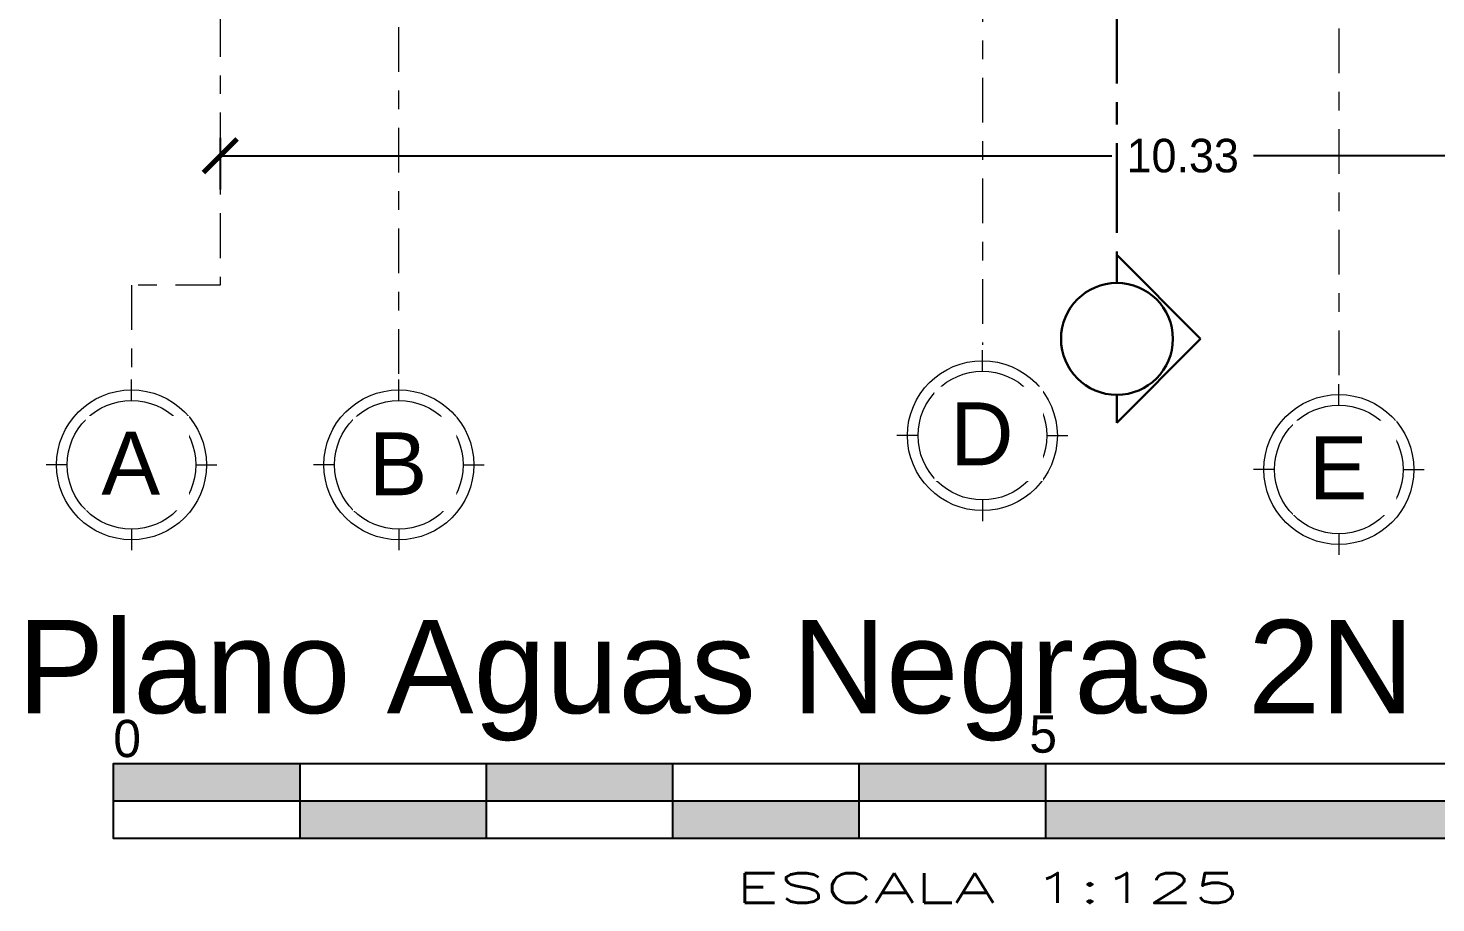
# Model space of a CAD drawing. Header units: millimetres. Extents: x -9559 to 23034, y -7226 to 22400.
# Drawn here: x 324.04 to 331.59, y 34.45 to 39.14 of the extents above; entities that cross this region are included whole.
import ezdxf
from ezdxf.enums import TextEntityAlignment as Align

# ---------------------------------------------------------------- set-up
doc = ezdxf.new("R2010")
doc.units = ezdxf.units.MM
doc.header["$LTSCALE"] = 0.02
doc.linetypes.add('ACAD_ISO08W100', pattern=[36, 24, -3, 6, -3])
doc.linetypes.add('ACAD_ISO10W100', pattern=[18, 12, -3, 0, -3])
for name, color, linetype, lineweight in [('A-ANNO-DIMS', 251, 'Continuous', 9), ('G-ANNO-SYMB', 111, 'Continuous', 9), ('G-Linea Corte', 250, 'ACAD_ISO08W100', 30), ('S-GRID', 253, 'ACAD_ISO10W100', 5), ('S-GRID-IDEN', 253, 'Continuous', 9)]:
    doc.layers.add(name, color=color, linetype=linetype, lineweight=lineweight)
doc.styles.add('Arial_6', font='arial.ttf', dxfattribs={"height": 0.3375})
doc.styles.add('CUADROS', font='arial.ttf')
doc.styles.add('ROMANS', font='', dxfattribs={"width": 0.8})
doc.styles.add('SIM1', font='SIMPLEX.shx', dxfattribs={"width": 1.1, "height": 0.25})
doc.styles.get("Standard").update_dxf_attribs({"font": 'GOTHIC.TTF'})
doc.styles.get('ROMANS').set_extended_font_data('VNI-Avo')
doc.dimstyles.get("Standard").update_dxf_attribs({"dimtxt": 0.18, "dimasz": 0.18, "dimexe": 0.18, "dimexo": 0.0625, "dimgap": 0.09, "dimtad": 0, "dimzin": 3, "dimdsep": 46, "dimtxsty": 'Standard', "dimblk": 'ARCHTICK', "dimcen": 0.09, "dimadec": 0, "dimazin": 0, "dimtfac": 1, "dimtofl": 0, "dimtmove": 0, "dimatfit": 3, "dimldrblk": 'ARCHTICK', "dimfxl": 1, "dimtolj": 1, "dimtzin": 0, "dimarcsym": 0})

# ---------------------------------------------------------------- blocks, each defined once
blk = doc.blocks.new('Sección - Extremo inicial de sección-147266-Nivel 2')
at = {"layer": 'G-Linea Corte', "linetype": 'Continuous'}
for p, q in [((-0.006, 0.00598), (-0.012, 0)), ((0, 0), (-0.006, 0.00598)), ((-0.012, 0), (-0.01, 0)), ((-0.002, 0), (0, 0))]:
    blk.add_line(p, q, dxfattribs=at)
blk.add_circle((-0.006, 0), 0.004, dxfattribs=at)
blk.add_arc((-0.006, 0), 0.004, 0, 180, dxfattribs=at)
blk = doc.blocks.new('Rejilla - Extremo inicial de rejilla - Círculo-11506-Nivel 2')
at = {"ltscale": 0.2}
for p, q in [((0, 0.0046), (0, 0.00611)), ((-0.0046, 0), (-0.00611, 0)), ((0.0046, 0), (0.00611, 0)), ((0, -0.0046), (0, -0.00611))]:
    blk.add_line(p, q, dxfattribs=at)
for radius in [0.00536, 0.0046]:
    blk.add_circle((0, 0), radius, dxfattribs=at)
blk = doc.blocks.new('_ArchTick')
at = {"color": 0, "linetype": 'ByBlock', "const_width": 0.15}
blk.add_lwpolyline([(-0.5, -0.5), (0.5, 0.5)], dxfattribs=at)
blk = doc.blocks.new('*D530')
at = {"layer": 'A-ANNO-DIMS', "color": 0, "lineweight": -2, "transparency": 16777216}
for p, q in [((325.0713, 38.5563), (325.0713, 38.2797)), ((335.3963, 38.5563), (335.3963, 38.2797)), ((325.0713, 38.4597), (329.854, 38.4597)), ((335.3963, 38.4597), (330.6136, 38.4597))]:
    blk.add_line(p, q, dxfattribs=at)
at = {"layer": 'A-ANNO-DIMS', "color": 0, "lineweight": -2, "transparency": 16777216, "xscale": 0.18, "yscale": 0.18, "zscale": 0.18, "rotation": 180}
blk.add_blockref('_ArchTick', (325.0713, 38.4597), dxfattribs=at)
at = {"layer": 'A-ANNO-DIMS', "color": 0, "lineweight": -2, "transparency": 16777216, "xscale": 0.18, "yscale": 0.18, "zscale": 0.18}
blk.add_blockref('_ArchTick', (335.3963, 38.4597), dxfattribs=at)
at = {"layer": 'A-ANNO-DIMS', "color": 0, "transparency": 16777216, "insert": (330.2338, 38.4597), "char_height": 0.18, "width": 2.56069, "attachment_point": 5}
blk.add_mtext('\\A1;10.33', dxfattribs=at)

msp = doc.modelspace()

# ---------------------------------------------------------------- linework, layer by layer
msp.add_lwpolyline([(334.4973, 35.1988), (324.4973, 35.1988), (324.4973, 34.7988), (334.4973, 34.7988)], close=True)
for points in [[(325.4973, 35.1988), (325.4973, 34.7988)], [(326.4973, 35.1988), (326.4973, 34.7988)], [(326.4973, 35.1988), (326.4973, 34.7988)], [(327.4973, 35.1988), (327.4973, 34.7988)], [(328.4973, 35.1988), (328.4973, 34.7988)], [(329.4973, 35.1988), (329.4973, 34.7988)], [(324.4973, 34.9988), (334.4973, 34.9988)]]:
    msp.add_lwpolyline(points)
for points in [[(324.4973, 34.9988), (325.4973, 34.9988), (324.4973, 35.1988), (325.4973, 35.1988)], [(326.4973, 34.9988), (327.4973, 34.9988), (326.4973, 35.1988), (327.4973, 35.1988)], [(328.4973, 34.9988), (329.4973, 34.9988), (328.4973, 35.1988), (329.4973, 35.1988)], [(325.4973, 34.7988), (326.4973, 34.7988), (325.4973, 34.9988), (326.4973, 34.9988)], [(327.4973, 34.7988), (328.4973, 34.7988), (327.4973, 34.9988), (328.4973, 34.9988)], [(329.4973, 34.7988), (334.4973, 34.7988), (329.4973, 34.9988), (334.4973, 34.9988)]]:
    msp.add_solid(points)
at = {"layer": 'G-Linea Corte'}
msp.add_line((329.8809, 45.7268), (329.8809, 37.9277), dxfattribs=at)
at = {"layer": 'S-GRID'}
for p, q in [((329.1593, 59.9376), (329.1593, 37.4462)), ((326.0289, 37.2895), (326.0289, 59.6876)), ((331.0713, 59.6626), (331.0713, 37.2645)), ((325.0713, 59.2113), (325.0713, 37.7658)), ((324.5951, 37.7658), (324.5951, 37.2895)), ((325.0713, 37.7658), (324.5951, 37.7658))]:
    msp.add_line(p, q, dxfattribs=at)

# ---------------------------------------------------------------- block references
at = {"layer": 'G-ANNO-SYMB', "extrusion": (0, 0, -1), "xscale": 74.99999999999996, "yscale": 74.99999999999996, "zscale": 74.99999999999996, "rotation": 90.00000000000053}
msp.add_blockref('Sección - Extremo inicial de sección-147266-Nivel 2', (-329.8809, 37.9277), dxfattribs=at)
at = {"layer": 'S-GRID-IDEN', "xscale": 74.99999999999996, "yscale": 74.99999999999996, "zscale": 74.99999999999996, "rotation": 180}
for p in [(329.1593, 36.9587), (324.5951, 36.802), (331.0713, 36.777)]:
    msp.add_blockref('Rejilla - Extremo inicial de rejilla - Círculo-11506-Nivel 2', p, dxfattribs=at)
at = {"layer": 'S-GRID-IDEN', "xscale": 74.99999999999996, "yscale": 74.99999999999996, "zscale": 74.99999999999996}
msp.add_blockref('Rejilla - Extremo inicial de rejilla - Círculo-11506-Nivel 2', (326.0289, 36.802), dxfattribs=at)

# ---------------------------------------------------------------- texts
at = {"style": 'CUADROS'}
msp.add_text('Plano Aguas Negras 2N', height=0.5, dxfattribs=at).set_placement((327.7299, 35.7199), align=Align.MIDDLE_CENTER)
at = {"style": 'ROMANS'}
for s, p in [('0', (324.4973, 35.2341)), ('5', (329.4109, 35.258))]:
    msp.add_text(s, height=0.2, rotation=360, dxfattribs=at).set_placement(p)
at = {"style": 'SIM1', "width": 1.8}
msp.add_text('ESCALA 1:125', height=0.16, dxfattribs=at).set_placement((329.1865, 34.5324), align=Align.MIDDLE)

# ---------------------------------------------------------------- dimensions: what is measured, and where the dimension line sits
at = {"layer": 'A-ANNO-DIMS'}
dim = msp.add_linear_dim(base=(335.3963204126, 38.4596917869), p1=(325.0713204126, 38.6187908127), p2=(335.3963204126, 38.6187908127), dimstyle='Standard', dxfattribs=at)
dim.commit()
dim.dimension.update_dxf_attribs({"geometry": '*D530', "text_midpoint": (330.2338204126, 38.4596917869)})

# ---------------------------------------------------------------- next in the draw order: texts
at = {"layer": 'S-GRID-IDEN', "char_height": 0.3375, "attachment_point": 1, "style": 'Arial_6', "bg_fill": 3, "box_fill_scale": 1.25, "bg_fill_color": 256, "bg_fill_true_color": 13158600, "bg_fill_transparency": 0}
for s, insert, width in [('D', (328.9858, 37.137), 0.414873), ('A', (324.4339, 36.9803), 0.38481), ('B', (325.8676, 36.9765), 0.38481), ('E', (330.9102, 36.9553), 0.38481)]:
    msp.add_mtext(s, dxfattribs=dict(at, insert=insert, width=width))

doc.saveas('drawing.dxf')
